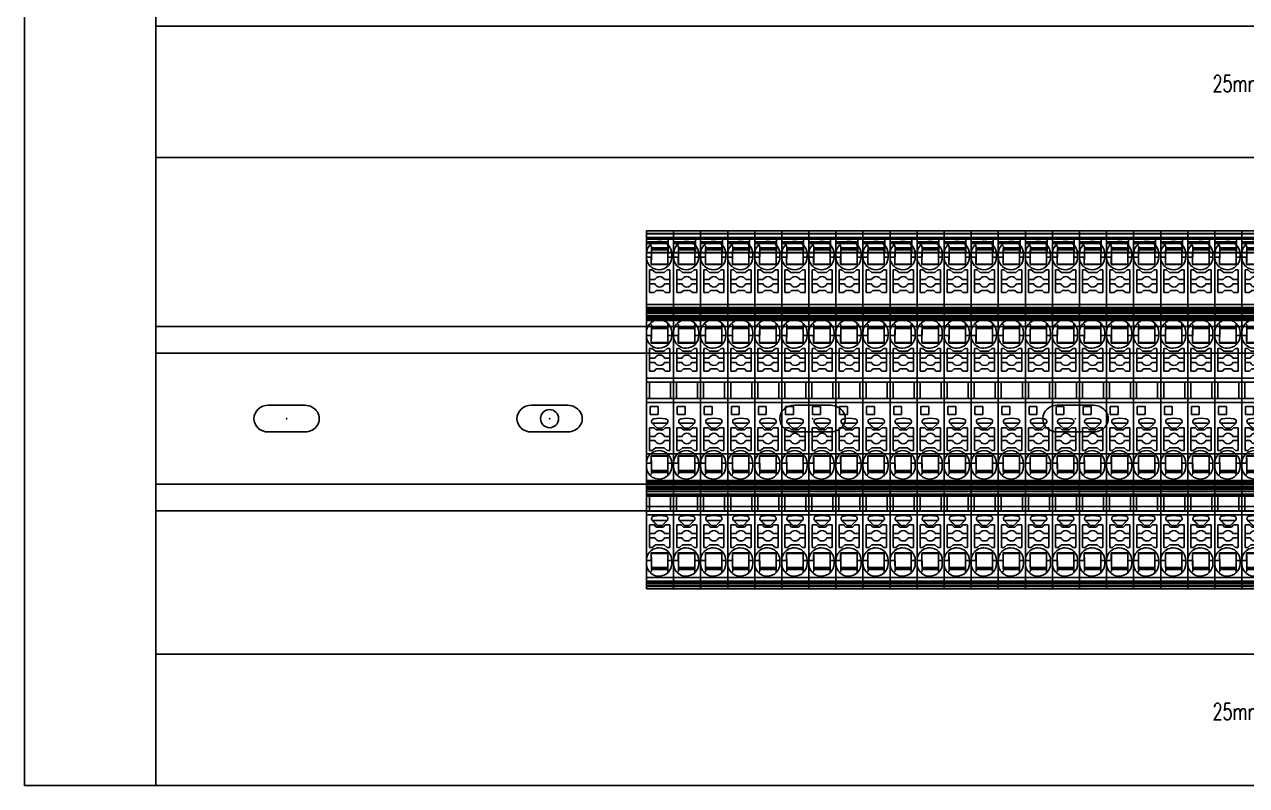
# Model space of a CAD drawing. Header units: inches. Extents: x -13.2 to 36, y -6.6 to 12.8.
# Drawn here: x 17.5 to 26.66, y -6 to -0.3 of the extents above; entities that cross this region are included whole.
import ezdxf
from ezdxf.enums import TextEntityAlignment as Align

# ---------------------------------------------------------------- set-up
doc = ezdxf.new("R2010")
doc.units = ezdxf.units.IN
doc.header["$MEASUREMENT"] = 0
for name, color, linetype in [('MAIN-1', 7, 'Continuous'), ('MAIN-2', 7, 'Continuous'), ('PDESC', 142, 'Continuous'), ('PSYMS', 7, 'Continuous')]:
    doc.layers.add(name, color=color, linetype=linetype)
doc.styles.get("Standard").update_dxf_attribs({"font": 'arial.ttf'})
doc.styles.add('WD', font='romans.shx')

# ---------------------------------------------------------------- blocks, each defined once
blk = doc.blocks.new('*U29')
blk.add_lwpolyline([(0, 0), (13, 0), (13, 0.9842), (0, 0.9842)], close=True)
at = {"style": 'WD', "width": 0.7}
blk.add_attdef('DESC1', text='', height=0.125, dxfattribs=at).set_placement((6.5, 0.4921), align=Align.CENTER)
blk = doc.blocks.new('*U31')
blk.add_lwpolyline([(0, 0), (16.5316, 0), (16.5316, 0.9842), (0, 0.9842)], close=True)
at = {"style": 'WD', "width": 0.7}
blk.add_attdef('DESC1', text='', height=0.125, dxfattribs=at).set_placement((8.2658, 0.4921), align=Align.CENTER)
blk = doc.blocks.new('FP_Phoenix Contact 3210567')
at = {"layer": 'MAIN-1'}
for p, q in [((-1.3969, 0), (-1.3969, 0.2027)), ((-1.3969, 0.2027), (-1.3798, 0.2027)), ((-1.3798, 0), (-1.3798, 0.2027)), ((-1.3755, 0.2027), (-1.3798, 0.2027)), ((-1.3755, 0), (-1.3755, 0.2027)), ((-1.3712, 0.2027), (-1.3755, 0.2027)), ((-1.3712, 0), (-1.3712, 0.2027)), ((-1.3712, 0.2027), (-1.2473, 0.2027)), ((-1.2473, 0.2027), (-1.2473, 0.1942)), ((-1.2473, 0.2027), (-1.2079, 0.2027)), ((-1.2473, 0.1942), (-1.2452, 0.1951)), ((-1.2452, 0.1951), (-1.2431, 0.196)), ((-1.2431, 0.196), (-1.2409, 0.1968)), ((-1.2409, 0.1968), (-1.2385, 0.1976)), ((-1.2385, 0.1976), (-1.2361, 0.1984)), ((-1.2361, 0.1984), (-1.2336, 0.1992)), ((-1.2336, 0.1992), (-1.231, 0.1999)), ((-1.231, 0.1999), (-1.2283, 0.2005)), ((-1.2283, 0.2005), (-1.2256, 0.2011)), ((-1.2256, 0.2011), (-1.2228, 0.2016)), ((-1.2228, 0.2016), (-1.2199, 0.202)), ((-1.2199, 0.202), (-1.2169, 0.2023)), ((-1.2169, 0.2023), (-1.2139, 0.2026)), ((-1.2139, 0.2026), (-1.2109, 0.2027)), ((-1.2109, 0.2027), (-1.2079, 0.2027)), ((-1.1843, 0.2027), (-1.2079, 0.2027)), ((-1.1449, 0.2027), (-1.1843, 0.2027)), ((-1.1812, 0.2027), (-1.1843, 0.2027)), ((-1.1843, 0.1661), (-1.1843, 0.2027)), ((-1.1782, 0.2026), (-1.1812, 0.2027)), ((-1.1752, 0.2023), (-1.1782, 0.2026)), ((-1.1723, 0.202), (-1.1752, 0.2023)), ((-1.1694, 0.2016), (-1.1723, 0.202)), ((-1.1666, 0.2011), (-1.1694, 0.2016)), ((-1.1638, 0.2005), (-1.1666, 0.2011)), ((-1.1612, 0.1999), (-1.1638, 0.2005)), ((-1.1586, 0.1992), (-1.1612, 0.1999)), ((-1.1561, 0.1984), (-1.1586, 0.1992)), ((-1.1536, 0.1976), (-1.1561, 0.1984)), ((-1.1513, 0.1968), (-1.1536, 0.1976)), ((-1.1491, 0.196), (-1.1513, 0.1968)), ((-1.1469, 0.1951), (-1.1491, 0.196)), ((-1.1449, 0.1942), (-1.1469, 0.1951)), ((-1.1449, 0.2027), (-1.1449, 0.1942)), ((-0.8425, 0.2027), (-1.1449, 0.2027)), ((-0.8425, 0), (-0.8425, 0.2027)), ((-0.8142, 0.2027), (-0.8425, 0.2027)), ((-0.8142, 0.2027), (-0.8142, 0)), ((-0.8142, 0.2027), (-0.6902, 0.2027)), ((-0.6902, 0.2027), (-0.6902, 0)), ((-0.6902, 0.2027), (-0.6685, 0.2027)), ((-0.6685, 0.2027), (-0.6685, 0)), ((-0.6685, 0.2027), (-0.6514, 0.2027)), ((-0.6514, 0), (-0.6514, 0.2027)), ((-0.6471, 0.2027), (-0.6514, 0.2027)), ((-0.6471, 0), (-0.6471, 0.2027)), ((-0.6429, 0.2027), (-0.6471, 0.2027)), ((-0.6429, 0), (-0.6429, 0.2027)), ((-0.6429, 0.2027), (-0.5189, 0.2027)), ((-0.5189, 0.2027), (-0.5189, 0.1942)), ((-0.5189, 0.2027), (-0.4796, 0.2027)), ((-0.5189, 0.1942), (-0.5169, 0.1951)), ((-0.5169, 0.1951), (-0.5148, 0.196)), ((-0.5148, 0.196), (-0.5125, 0.1968)), ((-0.5125, 0.1968), (-0.5102, 0.1976)), ((-0.5102, 0.1976), (-0.5078, 0.1984)), ((-0.5078, 0.1984), (-0.5053, 0.1992)), ((-0.5053, 0.1992), (-0.5027, 0.1999)), ((-0.5027, 0.1999), (-0.5, 0.2005)), ((-0.5, 0.2005), (-0.4973, 0.2011)), ((-0.4973, 0.2011), (-0.4944, 0.2016)), ((-0.4944, 0.2016), (-0.4915, 0.202)), ((-0.4915, 0.202), (-0.4886, 0.2023)), ((-0.4886, 0.2023), (-0.4856, 0.2026)), ((-0.4856, 0.2026), (-0.4826, 0.2027)), ((-0.4826, 0.2027), (-0.4796, 0.2027)), ((-0.456, 0.2027), (-0.4796, 0.2027)), ((-0.456, 0.1661), (-0.456, 0.2027)), ((-0.4166, 0.2027), (-0.456, 0.2027)), ((-0.4529, 0.2027), (-0.456, 0.2027)), ((-0.4499, 0.2026), (-0.4529, 0.2027)), ((-0.4469, 0.2023), (-0.4499, 0.2026)), ((-0.444, 0.202), (-0.4469, 0.2023)), ((-0.4411, 0.2016), (-0.444, 0.202)), ((-0.4383, 0.2011), (-0.4411, 0.2016)), ((-0.4355, 0.2005), (-0.4383, 0.2011)), ((-0.4328, 0.1999), (-0.4355, 0.2005)), ((-0.4302, 0.1992), (-0.4328, 0.1999)), ((-0.4277, 0.1984), (-0.4302, 0.1992)), ((-0.4253, 0.1976), (-0.4277, 0.1984)), ((-0.423, 0.1968), (-0.4253, 0.1976)), ((-0.4208, 0.196), (-0.423, 0.1968)), ((-0.4186, 0.1951), (-0.4208, 0.196)), ((-0.4166, 0.1942), (-0.4186, 0.1951)), ((-0.4166, 0.2027), (-0.4166, 0.1942)), ((-0.4166, 0.2027), (0, 0.2027)), ((0, 0), (0, 0.2027)), ((0.0283, 0.2027), (0, 0.2027)), ((0.0283, 0.2027), (0.0283, 0)), ((0.0283, 0.2027), (0.1523, 0.2027)), ((0.1523, 0), (0.1523, 0.2027)), ((0.1806, 0.2027), (0.1523, 0.2027)), ((0.1806, 0.2027), (0.1806, 0)), ((0.4613, 0.2027), (0.1806, 0.2027)), ((0.4613, 0.1942), (0.4613, 0.2027)), ((0.4613, 0.2027), (0.5007, 0.2027)), ((0.4634, 0.1951), (0.4613, 0.1942)), ((0.4655, 0.196), (0.4634, 0.1951)), ((0.4678, 0.1968), (0.4655, 0.196)), ((0.4701, 0.1976), (0.4678, 0.1968)), ((0.4725, 0.1984), (0.4701, 0.1976)), ((0.475, 0.1992), (0.4725, 0.1984)), ((0.4776, 0.1999), (0.475, 0.1992)), ((0.4803, 0.2005), (0.4776, 0.1999)), ((0.483, 0.2011), (0.4803, 0.2005)), ((0.4859, 0.2016), (0.483, 0.2011)), ((0.4887, 0.202), (0.4859, 0.2016)), ((0.4917, 0.2023), (0.4887, 0.202)), ((0.4947, 0.2026), (0.4917, 0.2023)), ((0.4977, 0.2027), (0.4947, 0.2026)), ((0.5007, 0.2027), (0.4977, 0.2027)), ((0.5007, 0.2027), (0.5243, 0.2027)), ((0.5007, 0.1661), (0.5007, 0.2027)), ((0.5637, 0.2027), (0.5243, 0.2027)), ((0.5243, 0.2027), (0.5276, 0.2027)), ((0.5276, 0.2027), (0.5308, 0.2025)), ((0.5308, 0.2025), (0.534, 0.2023)), ((0.534, 0.2023), (0.5371, 0.2019)), ((0.5371, 0.2019), (0.5402, 0.2014)), ((0.5402, 0.2014), (0.5432, 0.2008)), ((0.5432, 0.2008), (0.5461, 0.2002)), ((0.5461, 0.2002), (0.549, 0.1995)), ((0.549, 0.1995), (0.5517, 0.1987)), ((0.5517, 0.1987), (0.5543, 0.1979)), ((0.5543, 0.1979), (0.5568, 0.197)), ((0.5568, 0.197), (0.5592, 0.1961)), ((0.5592, 0.1961), (0.5615, 0.1951)), ((0.5615, 0.1951), (0.5637, 0.1942)), ((0.5637, 0.1942), (0.5637, 0.2027)), ((0.5637, 0.2027), (0.6839, 0.2027)), ((0.6839, 0), (0.6839, 0.2027)), ((0.689, 0.2027), (0.6839, 0.2027)), ((0.689, 0), (0.689, 0.2027)), ((0.689, 0.2027), (0.71, 0.2027)), ((0.71, 0), (0.71, 0.2027)), ((0.735, 0.2027), (0.71, 0.2027)), ((0.735, 0), (0.735, 0.2027)), ((0.735, 0.2027), (1.0499, 0.2027)), ((1.0499, 0.1942), (1.0499, 0.2027)), ((1.0499, 0.2027), (1.0893, 0.2027)), ((1.052, 0.1951), (1.0499, 0.1942)), ((1.0541, 0.196), (1.052, 0.1951)), ((1.0563, 0.1968), (1.0541, 0.196)), ((1.0586, 0.1976), (1.0563, 0.1968)), ((1.0611, 0.1984), (1.0586, 0.1976)), ((1.0636, 0.1992), (1.0611, 0.1984)), ((1.0662, 0.1999), (1.0636, 0.1992)), ((1.0688, 0.2005), (1.0662, 0.1999)), ((1.0716, 0.2011), (1.0688, 0.2005)), ((1.0744, 0.2016), (1.0716, 0.2011)), ((1.0773, 0.202), (1.0744, 0.2016)), ((1.0803, 0.2023), (1.0773, 0.202)), ((1.0832, 0.2026), (1.0803, 0.2023)), ((1.0863, 0.2027), (1.0832, 0.2026)), ((1.0893, 0.2027), (1.0863, 0.2027)), ((1.0893, 0.2027), (1.1129, 0.2027)), ((1.0893, 0.1661), (1.0893, 0.2027)), ((1.1523, 0.2027), (1.1129, 0.2027)), ((1.1129, 0.2027), (1.1159, 0.2027)), ((1.1159, 0.2027), (1.1189, 0.2026)), ((1.1189, 0.2026), (1.1219, 0.2023)), ((1.1219, 0.2023), (1.1249, 0.202)), ((1.1249, 0.202), (1.1278, 0.2016)), ((1.1278, 0.2016), (1.1306, 0.2011)), ((1.1306, 0.2011), (1.1334, 0.2005)), ((1.1334, 0.2005), (1.136, 0.1999)), ((1.136, 0.1999), (1.1386, 0.1992)), ((1.1386, 0.1992), (1.1411, 0.1984)), ((1.1411, 0.1984), (1.1435, 0.1976)), ((1.1435, 0.1976), (1.1459, 0.1968)), ((1.1459, 0.1968), (1.1481, 0.196)), ((1.1481, 0.196), (1.1502, 0.1951)), ((1.1502, 0.1951), (1.1523, 0.1942)), ((1.1523, 0.1942), (1.1523, 0.2027)), ((1.1523, 0.2027), (1.2861, 0.2027)), ((1.2861, 0), (1.2861, 0.2027)), ((-1.2747, 0.1751), (-1.2643, 0.1647)), ((-1.2643, 0.1647), (-1.1843, 0.1661)), ((-1.2532, 0.0433), (-1.2532, 0.1649)), ((-1.2473, 0.165), (-1.2473, 0.0433)), ((-1.2374, 0.0433), (-1.2374, 0.1651)), ((-1.1805, 0.1661), (-1.1843, 0.1661)), ((-1.1769, 0.1662), (-1.1805, 0.1661)), ((-1.1733, 0.1663), (-1.1769, 0.1662)), ((-1.1698, 0.1663), (-1.1733, 0.1663)), ((-1.1664, 0.1664), (-1.1698, 0.1663)), ((-1.1632, 0.1664), (-1.1664, 0.1664)), ((-1.16, 0.1665), (-1.1632, 0.1664)), ((-1.157, 0.1665), (-1.16, 0.1665)), ((-1.1541, 0.1666), (-1.157, 0.1665)), ((-1.1512, 0.1666), (-1.1541, 0.1666)), ((-1.1484, 0.1667), (-1.1512, 0.1666)), ((-1.1457, 0.1667), (-1.1484, 0.1667)), ((-1.1431, 0.1668), (-1.1457, 0.1667)), ((-1.1405, 0.1668), (-1.1431, 0.1668)), ((-1.1379, 0.1668), (-1.1405, 0.1668)), ((-1.1354, 0.1669), (-1.1379, 0.1668)), ((-1.1329, 0.1669), (-1.1354, 0.1669)), ((-1.1305, 0.167), (-1.1329, 0.1669)), ((-1.132, 0.0433), (-1.132, 0.1669)), ((-1.1281, 0.167), (-1.1305, 0.167)), ((-1.1285, 0.1292), (-1.1284, 0.1329)), ((-1.1285, 0.1253), (-1.1285, 0.1292)), ((-1.1285, 0.1213), (-1.1285, 0.1253)), ((-1.1285, 0.1171), (-1.1285, 0.1213)), ((-1.1285, 0.1127), (-1.1285, 0.1171)), ((-1.1285, 0.1083), (-1.1285, 0.1127)), ((-1.1285, 0.1035), (-1.1285, 0.1083)), ((-1.1285, 0.0988), (-1.1285, 0.1035)), ((-1.1285, 0.0944), (-1.1285, 0.0988)), ((-1.1285, 0.0901), (-1.1285, 0.0944)), ((-1.1284, 0.1432), (-1.1283, 0.1464)), ((-1.1284, 0.1399), (-1.1284, 0.1432)), ((-1.1284, 0.1365), (-1.1284, 0.1399)), ((-1.1284, 0.1329), (-1.1284, 0.1365)), ((-1.1283, 0.1526), (-1.1282, 0.1556)), ((-1.1283, 0.1496), (-1.1283, 0.1526)), ((-1.1283, 0.1464), (-1.1283, 0.1496)), ((-1.1282, 0.1642), (-1.1281, 0.167)), ((-1.1282, 0.1614), (-1.1282, 0.1642)), ((-1.1282, 0.1585), (-1.1282, 0.1614)), ((-1.1282, 0.1556), (-1.1282, 0.1585)), ((-0.9185, 0.1791), (-1.0878, 0.1791)), ((-1.0878, 0.1791), (-1.0878, 0.159)), ((-1.0681, 0.1355), (-1.0878, 0.159)), ((-1.0681, 0.0711), (-1.0681, 0.1355)), ((-1.015, 0.1791), (-1.015, 0.1394)), ((-0.9835, 0.1394), (-0.9835, 0.1791)), ((-0.9343, 0.1291), (-0.9185, 0.1448)), ((-0.9343, 0.1291), (-0.9343, 0.0776)), ((-0.9191, 0.1247), (-0.9225, 0.1213)), ((-0.9225, 0.1162), (-0.9225, 0.1213)), ((-0.9225, 0.1111), (-0.9225, 0.1162)), ((-0.9225, 0.1059), (-0.9225, 0.1111)), ((-0.9225, 0.1008), (-0.9225, 0.1059)), ((-0.9225, 0.0956), (-0.9225, 0.1008)), ((-0.9225, 0.0905), (-0.9225, 0.0956)), ((-0.9157, 0.1281), (-0.9191, 0.1247)), ((-0.9185, 0.1448), (-0.9185, 0.1791)), ((-0.9123, 0.1315), (-0.9157, 0.1281)), ((-0.909, 0.1348), (-0.9123, 0.1315)), ((-0.9058, 0.138), (-0.909, 0.1348)), ((-0.9027, 0.1411), (-0.9058, 0.138)), ((-0.9011, 0.1427), (-0.9027, 0.1411)), ((-0.8995, 0.1443), (-0.9011, 0.1427)), ((-0.898, 0.1458), (-0.8995, 0.1443)), ((-0.8966, 0.1473), (-0.898, 0.1458)), ((-0.8952, 0.1486), (-0.8966, 0.1473)), ((-0.8938, 0.15), (-0.8952, 0.1486)), ((-0.8926, 0.1512), (-0.8938, 0.15)), ((-0.8914, 0.1524), (-0.8926, 0.1512)), ((-0.8901, 0.1537), (-0.8914, 0.1524)), ((-0.8889, 0.1549), (-0.8901, 0.1537)), ((-0.8877, 0.1561), (-0.8889, 0.1549)), ((-0.8864, 0.1574), (-0.8877, 0.1561)), ((-0.8852, 0.1586), (-0.8864, 0.1574)), ((-0.8844, 0.1594), (-0.8844, 0.0473)), ((-0.8476, 0.1033), (-0.8517, 0.1465)), ((-0.8517, 0.0601), (-0.8476, 0.1033)), ((-0.8142, 0.1801), (-0.6902, 0.1801)), ((-0.5464, 0.1751), (-0.536, 0.1647)), ((-0.536, 0.1647), (-0.456, 0.1661)), ((-0.5248, 0.0433), (-0.5248, 0.1649)), ((-0.5189, 0.165), (-0.5189, 0.0433)), ((-0.5091, 0.0433), (-0.5091, 0.1651)), ((-0.4522, 0.1661), (-0.456, 0.1661)), ((-0.4485, 0.1662), (-0.4522, 0.1661)), ((-0.4449, 0.1663), (-0.4485, 0.1662)), ((-0.4415, 0.1663), (-0.4449, 0.1663)), ((-0.4381, 0.1664), (-0.4415, 0.1663)), ((-0.4349, 0.1664), (-0.4381, 0.1664)), ((-0.4317, 0.1665), (-0.4349, 0.1664)), ((-0.4287, 0.1665), (-0.4317, 0.1665)), ((-0.4257, 0.1666), (-0.4287, 0.1665)), ((-0.4229, 0.1666), (-0.4257, 0.1666)), ((-0.4201, 0.1667), (-0.4229, 0.1666)), ((-0.4174, 0.1667), (-0.4201, 0.1667)), ((-0.4147, 0.1668), (-0.4174, 0.1667)), ((-0.4121, 0.1668), (-0.4147, 0.1668)), ((-0.4096, 0.1668), (-0.4121, 0.1668)), ((-0.4071, 0.1669), (-0.4096, 0.1668)), ((-0.4046, 0.1669), (-0.4071, 0.1669)), ((-0.4022, 0.167), (-0.4046, 0.1669)), ((-0.4036, 0.0433), (-0.4036, 0.1669)), ((-0.3998, 0.167), (-0.4022, 0.167)), ((-0.4002, 0.1213), (-0.4001, 0.1253)), ((-0.4002, 0.1171), (-0.4002, 0.1213)), ((-0.4002, 0.1127), (-0.4002, 0.1171)), ((-0.4002, 0.1083), (-0.4002, 0.1127)), ((-0.4002, 0.1035), (-0.4002, 0.1083)), ((-0.4002, 0.0988), (-0.4002, 0.1035)), ((-0.4002, 0.0944), (-0.4002, 0.0988)), ((-0.4001, 0.0901), (-0.4002, 0.0944)), ((-0.4001, 0.1399), (-0.4, 0.1432)), ((-0.4001, 0.1365), (-0.4001, 0.1399)), ((-0.4001, 0.1329), (-0.4001, 0.1365)), ((-0.4001, 0.1292), (-0.4001, 0.1329)), ((-0.4001, 0.1253), (-0.4001, 0.1292)), ((-0.4, 0.1496), (-0.3999, 0.1526)), ((-0.4, 0.1464), (-0.4, 0.1496)), ((-0.4, 0.1432), (-0.4, 0.1464)), ((-0.3999, 0.1614), (-0.3998, 0.1642)), ((-0.3999, 0.1585), (-0.3999, 0.1614)), ((-0.3999, 0.1556), (-0.3999, 0.1585)), ((-0.3999, 0.1526), (-0.3999, 0.1556)), ((-0.3998, 0.1642), (-0.3998, 0.167)), ((-0.1902, 0.1791), (-0.3595, 0.1791)), ((-0.3595, 0.1791), (-0.3595, 0.159)), ((-0.3398, 0.1355), (-0.3595, 0.159)), ((-0.3398, 0.0711), (-0.3398, 0.1355)), ((-0.2867, 0.1791), (-0.2867, 0.1394)), ((-0.2552, 0.1394), (-0.2552, 0.1791)), ((-0.206, 0.1291), (-0.1902, 0.1448)), ((-0.206, 0.1291), (-0.206, 0.0776)), ((-0.1908, 0.1247), (-0.1941, 0.1213)), ((-0.1941, 0.1162), (-0.1941, 0.1213)), ((-0.1941, 0.1111), (-0.1941, 0.1162)), ((-0.1941, 0.1059), (-0.1941, 0.1111)), ((-0.1941, 0.1008), (-0.1941, 0.1059)), ((-0.1941, 0.0956), (-0.1941, 0.1008)), ((-0.1941, 0.0905), (-0.1941, 0.0956)), ((-0.1874, 0.1281), (-0.1908, 0.1247)), ((-0.1902, 0.1448), (-0.1902, 0.1791)), ((-0.184, 0.1315), (-0.1874, 0.1281)), ((-0.1807, 0.1348), (-0.184, 0.1315)), ((-0.1775, 0.138), (-0.1807, 0.1348)), ((-0.1744, 0.1411), (-0.1775, 0.138)), ((-0.1728, 0.1427), (-0.1744, 0.1411)), ((-0.1712, 0.1443), (-0.1728, 0.1427)), ((-0.1697, 0.1458), (-0.1712, 0.1443)), ((-0.1682, 0.1473), (-0.1697, 0.1458)), ((-0.1668, 0.1486), (-0.1682, 0.1473)), ((-0.1655, 0.15), (-0.1668, 0.1486)), ((-0.1643, 0.1512), (-0.1655, 0.15)), ((-0.1631, 0.1524), (-0.1643, 0.1512)), ((-0.1618, 0.1537), (-0.1631, 0.1524)), ((-0.1606, 0.1549), (-0.1618, 0.1537)), ((-0.1594, 0.1561), (-0.1606, 0.1549)), ((-0.1581, 0.1574), (-0.1594, 0.1561)), ((-0.1569, 0.1586), (-0.1581, 0.1574)), ((-0.1561, 0.1594), (-0.1561, 0.0473)), ((-0.1193, 0.1033), (-0.1234, 0.1465)), ((-0.1234, 0.0601), (-0.1193, 0.1033)), ((-0.0308, 0.1752), (-0.0898, 0.1752)), ((-0.0898, 0.1752), (-0.0898, 0.1161)), ((-0.0898, 0.1161), (-0.0308, 0.1161)), ((-0.0308, 0.1161), (-0.0308, 0.1752)), ((0.0283, 0.1801), (0.1523, 0.1801)), ((0.235, 0.1791), (0.4043, 0.1791)), ((0.235, 0.1791), (0.235, 0.1448)), ((0.2507, 0.1291), (0.235, 0.1448)), ((0.2507, 0.1291), (0.2507, 0.0776)), ((0.2999, 0.1791), (0.2999, 0.1394)), ((0.3314, 0.1394), (0.3314, 0.1791)), ((0.3846, 0.1355), (0.4043, 0.159)), ((0.3846, 0.1355), (0.3846, 0.0711)), ((0.4043, 0.159), (0.4043, 0.1791)), ((0.447, 0.167), (0.4446, 0.167)), ((0.4446, 0.167), (0.4446, 0.1642)), ((0.4446, 0.1642), (0.4446, 0.1614)), ((0.4446, 0.1614), (0.4447, 0.1585)), ((0.4447, 0.1585), (0.4447, 0.1556)), ((0.4447, 0.1556), (0.4447, 0.1526)), ((0.4447, 0.1526), (0.4447, 0.1496)), ((0.4447, 0.1496), (0.4448, 0.1464)), ((0.4448, 0.1464), (0.4448, 0.1432)), ((0.4448, 0.1432), (0.4448, 0.1399)), ((0.4448, 0.1399), (0.4448, 0.1365)), ((0.4448, 0.1365), (0.4449, 0.1329)), ((0.4449, 0.1329), (0.4449, 0.1292)), ((0.4449, 0.1292), (0.4449, 0.1253)), ((0.4449, 0.1253), (0.4449, 0.1213)), ((0.4449, 0.1213), (0.4449, 0.1171)), ((0.4449, 0.1171), (0.4449, 0.1127)), ((0.4449, 0.1127), (0.4449, 0.1083)), ((0.4449, 0.1083), (0.4449, 0.1035)), ((0.4449, 0.1035), (0.4449, 0.0988)), ((0.4449, 0.0988), (0.4449, 0.0944)), ((0.4449, 0.0944), (0.4449, 0.0901)), ((0.4494, 0.1669), (0.447, 0.167)), ((0.4484, 0.1669), (0.4484, 0.0433)), ((0.4519, 0.1669), (0.4494, 0.1669)), ((0.4544, 0.1668), (0.4519, 0.1669)), ((0.4569, 0.1668), (0.4544, 0.1668)), ((0.4595, 0.1668), (0.4569, 0.1668)), ((0.4622, 0.1667), (0.4595, 0.1668)), ((0.4649, 0.1667), (0.4622, 0.1667)), ((0.4677, 0.1666), (0.4649, 0.1667)), ((0.4705, 0.1666), (0.4677, 0.1666)), ((0.4735, 0.1665), (0.4705, 0.1666)), ((0.4765, 0.1665), (0.4735, 0.1665)), ((0.4796, 0.1664), (0.4765, 0.1665)), ((0.4829, 0.1664), (0.4796, 0.1664)), ((0.4862, 0.1663), (0.4829, 0.1664)), ((0.4897, 0.1663), (0.4862, 0.1663)), ((0.4933, 0.1662), (0.4897, 0.1663)), ((0.497, 0.1661), (0.4933, 0.1662)), ((0.5007, 0.1661), (0.497, 0.1661)), ((0.5007, 0.1661), (0.5807, 0.1647)), ((0.5539, 0.1651), (0.5539, 0.0433)), ((0.5637, 0.0433), (0.5637, 0.165)), ((0.5696, 0.1649), (0.5696, 0.0433)), ((0.5807, 0.1647), (0.5911, 0.1751)), ((0.8235, 0.1791), (0.9928, 0.1791)), ((0.8235, 0.1791), (0.8235, 0.1448)), ((0.8393, 0.1291), (0.8235, 0.1448)), ((0.8393, 0.1291), (0.8393, 0.0776)), ((0.8885, 0.1791), (0.8885, 0.1394)), ((0.92, 0.1394), (0.92, 0.1791)), ((0.9731, 0.1355), (0.9928, 0.159)), ((0.9731, 0.1355), (0.9731, 0.0711)), ((0.9928, 0.159), (0.9928, 0.1791)), ((1.0355, 0.167), (1.0331, 0.167)), ((1.0331, 0.167), (1.0332, 0.1642)), ((1.0332, 0.1642), (1.0332, 0.1614)), ((1.0332, 0.1614), (1.0332, 0.1585)), ((1.0332, 0.1585), (1.0332, 0.1556)), ((1.0332, 0.1556), (1.0333, 0.1526)), ((1.0333, 0.1526), (1.0333, 0.1496)), ((1.0333, 0.1496), (1.0333, 0.1464)), ((1.0333, 0.1464), (1.0334, 0.1432)), ((1.0334, 0.1432), (1.0334, 0.1399)), ((1.0334, 0.1399), (1.0334, 0.1365)), ((1.0334, 0.1365), (1.0334, 0.1329)), ((1.0334, 0.1329), (1.0335, 0.1292)), ((1.0335, 0.1292), (1.0335, 0.1253)), ((1.0335, 0.1253), (1.0335, 0.1213)), ((1.0335, 0.1213), (1.0335, 0.1171)), ((1.0335, 0.1171), (1.0335, 0.1127)), ((1.0335, 0.1127), (1.0335, 0.1083)), ((1.0335, 0.1083), (1.0335, 0.1035)), ((1.0335, 0.1035), (1.0335, 0.0988)), ((1.0335, 0.0988), (1.0335, 0.0944)), ((1.0335, 0.0944), (1.0335, 0.0901)), ((1.038, 0.1669), (1.0355, 0.167)), ((1.037, 0.1669), (1.037, 0.0433)), ((1.0404, 0.1669), (1.038, 0.1669)), ((1.0429, 0.1668), (1.0404, 0.1669)), ((1.0455, 0.1668), (1.0429, 0.1668)), ((1.0481, 0.1668), (1.0455, 0.1668)), ((1.0507, 0.1667), (1.0481, 0.1668)), ((1.0534, 0.1667), (1.0507, 0.1667)), ((1.0562, 0.1666), (1.0534, 0.1667)), ((1.0591, 0.1666), (1.0562, 0.1666)), ((1.062, 0.1665), (1.0591, 0.1666)), ((1.065, 0.1665), (1.062, 0.1665)), ((1.0682, 0.1664), (1.065, 0.1665)), ((1.0714, 0.1664), (1.0682, 0.1664)), ((1.0748, 0.1663), (1.0714, 0.1664)), ((1.0783, 0.1663), (1.0748, 0.1663)), ((1.0819, 0.1662), (1.0783, 0.1663)), ((1.0855, 0.1661), (1.0819, 0.1662)), ((1.0893, 0.1661), (1.0855, 0.1661)), ((1.0893, 0.1661), (1.1693, 0.1647)), ((1.1424, 0.1651), (1.1424, 0.0433)), ((1.1523, 0.0433), (1.1523, 0.165)), ((1.1582, 0.1649), (1.1582, 0.0433)), ((1.1693, 0.1647), (1.1797, 0.1751)), ((-1.3969, 0), (-1.3798, 0)), ((-1.3755, 0), (-1.3798, 0)), ((-1.3712, 0), (-1.3755, 0)), ((-1.3712, 0), (-0.8425, 0)), ((-1.2729, 0.0433), (-1.2747, 0.0415)), ((-1.2729, 0.0433), (-1.1843, 0.0433)), ((-1.2079, 0.0138), (-1.1843, 0.0138)), ((-1.1843, 0.0433), (-1.1843, 0.0138)), ((-1.1843, 0.0433), (-1.1807, 0.0433)), ((-1.1807, 0.0433), (-1.1771, 0.0433)), ((-1.1771, 0.0433), (-1.1735, 0.0433)), ((-1.1735, 0.0433), (-1.1701, 0.0433)), ((-1.1701, 0.0433), (-1.1668, 0.0433)), ((-1.1668, 0.0433), (-1.1635, 0.0433)), ((-1.1635, 0.0433), (-1.1603, 0.0433)), ((-1.1603, 0.0433), (-1.1573, 0.0433)), ((-1.1573, 0.0433), (-1.1543, 0.0433)), ((-1.1543, 0.0433), (-1.1514, 0.0433)), ((-1.1514, 0.0433), (-1.1486, 0.0433)), ((-1.1486, 0.0433), (-1.1458, 0.0433)), ((-1.1458, 0.0433), (-1.1432, 0.0433)), ((-1.1432, 0.0433), (-1.1405, 0.0433)), ((-1.1405, 0.0433), (-1.1379, 0.0433)), ((-1.1379, 0.0433), (-1.1354, 0.0433)), ((-1.1354, 0.0433), (-1.1329, 0.0433)), ((-1.1329, 0.0433), (-1.1305, 0.0433)), ((-1.1305, 0.0433), (-1.1281, 0.0433)), ((-1.1284, 0.086), (-1.1285, 0.0901)), ((-1.1284, 0.0821), (-1.1284, 0.086)), ((-1.1284, 0.0783), (-1.1284, 0.0821)), ((-1.1284, 0.0747), (-1.1284, 0.0783)), ((-1.1283, 0.0712), (-1.1284, 0.0747)), ((-1.1283, 0.0678), (-1.1283, 0.0712)), ((-1.1283, 0.0646), (-1.1283, 0.0678)), ((-1.1282, 0.0614), (-1.1283, 0.0646)), ((-1.1282, 0.0582), (-1.1282, 0.0614)), ((-1.1282, 0.0551), (-1.1282, 0.0582)), ((-1.1282, 0.0521), (-1.1282, 0.0551)), ((-1.1281, 0.0491), (-1.1282, 0.0521)), ((-1.1281, 0.0462), (-1.1281, 0.0491)), ((-1.1281, 0.0433), (-1.1281, 0.0462)), ((-1.0878, 0.0477), (-1.0681, 0.0711)), ((-1.0878, 0.0477), (-1.0878, 0.0276)), ((-1.0878, 0.0276), (-0.9185, 0.0276)), ((-1.015, 0.0276), (-1.015, 0.0673)), ((-0.9835, 0.0276), (-0.9835, 0.0673)), ((-0.9185, 0.0619), (-0.9343, 0.0776)), ((-0.9225, 0.0853), (-0.9225, 0.0905)), ((-0.9225, 0.0853), (-0.8852, 0.0481)), ((-0.9185, 0.0276), (-0.9185, 0.0619)), ((-0.8142, 0), (-0.8425, 0)), ((-0.8142, 0.0226), (-0.6902, 0.0226)), ((-0.8142, 0), (-0.6902, 0)), ((-0.6902, 0), (-0.6685, 0)), ((-0.6685, 0), (-0.6514, 0)), ((-0.6471, 0), (-0.6514, 0)), ((-0.6429, 0), (-0.6471, 0)), ((-0.6429, 0), (0, 0)), ((-0.5445, 0.0433), (-0.5464, 0.0415)), ((-0.5445, 0.0433), (-0.456, 0.0433)), ((-0.456, 0.0138), (-0.4796, 0.0138)), ((-0.456, 0.0433), (-0.456, 0.0138)), ((-0.456, 0.0433), (-0.4523, 0.0433)), ((-0.4523, 0.0433), (-0.4487, 0.0433)), ((-0.4487, 0.0433), (-0.4452, 0.0433)), ((-0.4452, 0.0433), (-0.4418, 0.0433)), ((-0.4418, 0.0433), (-0.4384, 0.0433)), ((-0.4384, 0.0433), (-0.4352, 0.0433)), ((-0.4352, 0.0433), (-0.432, 0.0433)), ((-0.432, 0.0433), (-0.4289, 0.0433)), ((-0.4289, 0.0433), (-0.426, 0.0433)), ((-0.426, 0.0433), (-0.4231, 0.0433)), ((-0.4231, 0.0433), (-0.4203, 0.0433)), ((-0.4203, 0.0433), (-0.4175, 0.0433)), ((-0.4175, 0.0433), (-0.4148, 0.0433)), ((-0.4148, 0.0433), (-0.4122, 0.0433)), ((-0.4122, 0.0433), (-0.4096, 0.0433)), ((-0.4096, 0.0433), (-0.4071, 0.0433)), ((-0.4071, 0.0433), (-0.4046, 0.0433)), ((-0.4046, 0.0433), (-0.4021, 0.0433)), ((-0.4021, 0.0433), (-0.3997, 0.0433)), ((-0.4001, 0.086), (-0.4001, 0.0901)), ((-0.4001, 0.0821), (-0.4001, 0.086)), ((-0.4001, 0.0783), (-0.4001, 0.0821)), ((-0.4, 0.0747), (-0.4001, 0.0783)), ((-0.4, 0.0712), (-0.4, 0.0747)), ((-0.4, 0.0678), (-0.4, 0.0712)), ((-0.4, 0.0646), (-0.4, 0.0678)), ((-0.3999, 0.0614), (-0.4, 0.0646)), ((-0.3999, 0.0582), (-0.3999, 0.0614)), ((-0.3999, 0.0551), (-0.3999, 0.0582)), ((-0.3998, 0.0521), (-0.3999, 0.0551)), ((-0.3998, 0.0491), (-0.3998, 0.0521)), ((-0.3998, 0.0462), (-0.3998, 0.0491)), ((-0.3997, 0.0433), (-0.3998, 0.0462)), ((-0.3595, 0.0477), (-0.3398, 0.0711)), ((-0.3595, 0.0477), (-0.3595, 0.0276)), ((-0.1902, 0.0276), (-0.3595, 0.0276)), ((-0.2867, 0.0276), (-0.2867, 0.0673)), ((-0.2552, 0.0276), (-0.2552, 0.0673)), ((-0.1902, 0.0619), (-0.206, 0.0776)), ((-0.1941, 0.0853), (-0.1941, 0.0905)), ((-0.1941, 0.0853), (-0.1569, 0.0481)), ((-0.1902, 0.0276), (-0.1902, 0.0619)), ((0.0283, 0), (0, 0)), ((0.0283, 0.0226), (0.1523, 0.0226)), ((0.0283, 0), (0.1523, 0)), ((0.1806, 0), (0.1523, 0)), ((0.2507, 0.0776), (0.235, 0.0619)), ((0.235, 0.0619), (0.235, 0.0276)), ((0.4043, 0.0276), (0.235, 0.0276)), ((0.2999, 0.0673), (0.2999, 0.0276)), ((0.3314, 0.0673), (0.3314, 0.0276)), ((0.3846, 0.0711), (0.4043, 0.0477)), ((0.4043, 0.0276), (0.4043, 0.0477)), ((0.4446, 0.0491), (0.4445, 0.0462)), ((0.4445, 0.0462), (0.4445, 0.0433)), ((0.4445, 0.0433), (0.4469, 0.0433)), ((0.4447, 0.0582), (0.4446, 0.0551)), ((0.4446, 0.0551), (0.4446, 0.0521)), ((0.4446, 0.0521), (0.4446, 0.0491)), ((0.4448, 0.0712), (0.4447, 0.0678)), ((0.4447, 0.0678), (0.4447, 0.0646)), ((0.4447, 0.0646), (0.4447, 0.0614)), ((0.4447, 0.0614), (0.4447, 0.0582)), ((0.4449, 0.0821), (0.4448, 0.0783)), ((0.4448, 0.0783), (0.4448, 0.0747)), ((0.4448, 0.0747), (0.4448, 0.0712)), ((0.4449, 0.0901), (0.4449, 0.086)), ((0.4449, 0.086), (0.4449, 0.0821)), ((0.4469, 0.0433), (0.4494, 0.0433)), ((0.4494, 0.0433), (0.4518, 0.0433)), ((0.4518, 0.0433), (0.4544, 0.0433)), ((0.4544, 0.0433), (0.457, 0.0433)), ((0.457, 0.0433), (0.4596, 0.0433)), ((0.4596, 0.0433), (0.4623, 0.0433)), ((0.4623, 0.0433), (0.465, 0.0433)), ((0.465, 0.0433), (0.4678, 0.0433)), ((0.4678, 0.0433), (0.4707, 0.0433)), ((0.4707, 0.0433), (0.4737, 0.0433)), ((0.4737, 0.0433), (0.4768, 0.0433)), ((0.4768, 0.0433), (0.4799, 0.0433)), ((0.4799, 0.0433), (0.4832, 0.0433)), ((0.4832, 0.0433), (0.4865, 0.0433)), ((0.4865, 0.0433), (0.49, 0.0433)), ((0.49, 0.0433), (0.4935, 0.0433)), ((0.4935, 0.0433), (0.4971, 0.0433)), ((0.4971, 0.0433), (0.5007, 0.0433)), ((0.5007, 0.0433), (0.5007, 0.0138)), ((0.5007, 0.0433), (0.5893, 0.0433)), ((0.5243, 0.0138), (0.5007, 0.0138)), ((0.5911, 0.0415), (0.5893, 0.0433)), ((0.689, 0), (0.71, 0)), ((0.735, 0), (0.71, 0)), ((0.735, 0), (1.2861, 0)), ((0.8393, 0.0776), (0.8235, 0.0619)), ((0.8235, 0.0619), (0.8235, 0.0276)), ((0.9928, 0.0276), (0.8235, 0.0276)), ((0.8885, 0.0673), (0.8885, 0.0276)), ((0.92, 0.0673), (0.92, 0.0276)), ((0.9731, 0.0711), (0.9928, 0.0477)), ((0.9928, 0.0276), (0.9928, 0.0477)), ((1.0332, 0.0521), (1.0331, 0.0491)), ((1.0331, 0.0491), (1.0331, 0.0462)), ((1.0331, 0.0462), (1.0331, 0.0433)), ((1.0331, 0.0433), (1.0355, 0.0433)), ((1.0333, 0.0646), (1.0332, 0.0614)), ((1.0332, 0.0614), (1.0332, 0.0582)), ((1.0332, 0.0582), (1.0332, 0.0551)), ((1.0332, 0.0551), (1.0332, 0.0521)), ((1.0334, 0.0747), (1.0333, 0.0712)), ((1.0333, 0.0712), (1.0333, 0.0678)), ((1.0333, 0.0678), (1.0333, 0.0646)), ((1.0335, 0.0901), (1.0334, 0.086)), ((1.0334, 0.086), (1.0334, 0.0821)), ((1.0334, 0.0821), (1.0334, 0.0783)), ((1.0334, 0.0783), (1.0334, 0.0747)), ((1.0355, 0.0433), (1.0379, 0.0433)), ((1.0379, 0.0433), (1.0404, 0.0433)), ((1.0404, 0.0433), (1.0429, 0.0433)), ((1.0429, 0.0433), (1.0455, 0.0433)), ((1.0455, 0.0433), (1.0482, 0.0433)), ((1.0482, 0.0433), (1.0508, 0.0433)), ((1.0508, 0.0433), (1.0536, 0.0433)), ((1.0536, 0.0433), (1.0564, 0.0433)), ((1.0564, 0.0433), (1.0593, 0.0433)), ((1.0593, 0.0433), (1.0623, 0.0433)), ((1.0623, 0.0433), (1.0653, 0.0433)), ((1.0653, 0.0433), (1.0685, 0.0433)), ((1.0685, 0.0433), (1.0718, 0.0433)), ((1.0718, 0.0433), (1.0751, 0.0433)), ((1.0751, 0.0433), (1.0785, 0.0433)), ((1.0785, 0.0433), (1.0821, 0.0433)), ((1.0821, 0.0433), (1.0857, 0.0433)), ((1.0857, 0.0433), (1.0893, 0.0433)), ((1.0893, 0.0433), (1.1779, 0.0433)), ((1.0893, 0.0433), (1.0893, 0.0138)), ((1.1129, 0.0138), (1.0893, 0.0138)), ((1.1797, 0.0415), (1.1779, 0.0433)), ((0.1806, 0), (0.6839, 0)), ((0.689, 0), (0.6839, 0))]:
    blk.add_line(p, q, dxfattribs=at)
for centre, radius, start, end in [((-1.2079, 0.1083), 0.0945, 114.62435, 179.99998), ((-1.1843, 0.1083), 0.0945, 0.00002, 65.37565), ((-0.4796, 0.1083), 0.0945, 114.62435, 179.99998), ((-0.456, 0.1083), 0.0945, 0.00002, 65.37565), ((0.5007, 0.1083), 0.0945, 114.62435, 179.99998), ((0.5243, 0.1083), 0.0945, 0.00002, 65.37565), ((1.0893, 0.1083), 0.0945, 114.62435, 179.99998), ((1.1129, 0.1083), 0.0945, 0.00002, 65.37565), ((-1.2079, 0.1083), 0.0945, 179.99998, 269.99998), ((-1.1843, 0.1083), 0.0945, 269.99998, 0.00002), ((-0.9992, 0.1033), 0.0394, 113.57819, 179.99998), ((-0.9992, 0.1033), 0.0394, 179.99998, 246.42183), ((-0.9992, 0.1033), 0.0394, 0.00002, 66.42181), ((-0.9992, 0.1033), 0.0394, 293.57817, 0.00002), ((-0.8713, 0.1447), 0.0197, 5.44037, 134.99999), ((-0.4796, 0.1083), 0.0945, 179.99998, 269.99998), ((-0.456, 0.1083), 0.0945, 269.99998, 0.00002), ((-0.2709, 0.1033), 0.0394, 113.57819, 179.99998), ((-0.2709, 0.1033), 0.0394, 179.99998, 246.42183), ((-0.2709, 0.1033), 0.0394, 0.00002, 66.42181), ((-0.2709, 0.1033), 0.0394, 293.57817, 0.00002), ((-0.143, 0.1447), 0.0197, 5.44037, 134.99999), ((0.3157, 0.1033), 0.0394, 113.57819, 179.99998), ((0.3157, 0.1033), 0.0394, 179.99998, 246.42183), ((0.3157, 0.1033), 0.0394, 0.00002, 66.42181), ((0.3157, 0.1033), 0.0394, 293.57817, 0.00002), ((0.5007, 0.1083), 0.0945, 179.99998, 270.00002), ((0.5243, 0.1083), 0.0945, 270.00002, 0.00002), ((0.9042, 0.1033), 0.0394, 113.57819, 179.99998), ((0.9042, 0.1033), 0.0394, 179.99998, 246.42183), ((0.9042, 0.1033), 0.0394, 0.00002, 66.42181), ((0.9042, 0.1033), 0.0394, 293.57817, 0.00002), ((1.0893, 0.1083), 0.0945, 179.99998, 270.00002), ((1.1129, 0.1083), 0.0945, 270.00002, 0.00002), ((-0.8713, 0.062), 0.0197, 224.99997, 354.55961), ((-0.143, 0.062), 0.0197, 224.99997, 354.55961)]:
    blk.add_arc(centre, radius, start, end, dxfattribs=at)
at = {"layer": 'MAIN-2'}
for p, q in [((-1.3969, 0.2027), (-1.3969, 0.2027)), ((-1.3969, 0.2027), (-1.3969, 0.2027)), ((-1.3809, 0.2027), (-1.3809, 0)), ((-1.356, 0), (-1.356, 0.2027)), ((-1.3549, 0.2027), (-1.3549, 0)), ((-1.3476, 0.2027), (-1.3476, 0)), ((-1.339, 0.2027), (-1.339, 0)), ((-1.313, 0.2027), (-1.313, 0)), ((-1.2473, 0.2027), (-1.2473, 0.2027)), ((-1.2473, 0.1942), (-1.2473, 0.1942)), ((-1.1449, 0.2027), (-1.1449, 0.2027)), ((-1.1449, 0.1942), (-1.1449, 0.1942)), ((-0.8142, 0.2027), (-0.8142, 0.2027)), ((-0.7805, 0), (-0.7805, 0.2027)), ((-0.7024, 0.2027), (-0.7024, 0)), ((-0.6902, 0.2027), (-0.6902, 0.2027)), ((-0.6882, 0.2027), (-0.6882, 0.2027)), ((-0.6882, 0.2027), (-0.6882, 0)), ((-0.6685, 0.2027), (-0.6685, 0.2027)), ((-0.6526, 0.2027), (-0.6526, 0)), ((-0.637, 0.2027), (-0.637, 0)), ((-0.637, 0.2027), (-0.637, 0.2027)), ((-0.6277, 0), (-0.6277, 0.2027)), ((-0.6265, 0.2027), (-0.6265, 0)), ((-0.6107, 0.2027), (-0.6107, 0)), ((-0.5982, 0), (-0.5982, 0.2027)), ((-0.5846, 0.2027), (-0.5846, 0)), ((-0.5189, 0.2027), (-0.5189, 0.2027)), ((-0.5189, 0.1942), (-0.5189, 0.1942)), ((-0.4166, 0.2027), (-0.4166, 0.2027)), ((-0.4166, 0.1942), (-0.4166, 0.1942)), ((-0.3851, 0), (-0.3851, 0.2027)), ((-0.3851, 0.2027), (-0.3851, 0.2027)), ((0.0283, 0.2027), (0.0283, 0.2027)), ((0.1523, 0.2027), (0.1523, 0.2027)), ((0.4613, 0.2027), (0.4613, 0.2027)), ((0.4613, 0.1942), (0.4613, 0.1942)), ((0.5637, 0.2027), (0.5637, 0.2027)), ((0.5637, 0.1942), (0.5637, 0.1942)), ((0.6141, 0), (0.6141, 0.2027)), ((0.6157, 0.2027), (0.6157, 0)), ((0.6272, 0.2027), (0.6272, 0)), ((0.6383, 0), (0.6383, 0.2027)), ((0.6424, 0), (0.6424, 0.2027)), ((0.6424, 0.2027), (0.6424, 0.2027)), ((0.6519, 0.2027), (0.6519, 0)), ((0.6687, 0.2027), (0.6687, 0)), ((0.6704, 0.2027), (0.6704, 0)), ((0.6705, 0), (0.6705, 0.2027)), ((0.6779, 0.2027), (0.6779, 0)), ((0.6779, 0.2027), (0.6779, 0.2027)), ((0.6959, 0), (0.6959, 0.2027)), ((0.7119, 0.2027), (0.7119, 0)), ((0.735, 0.2027), (0.735, 0.2027)), ((1.0499, 0.2027), (1.0499, 0.2027)), ((1.0499, 0.1942), (1.0499, 0.1942)), ((1.1208, 0.2027), (1.1208, 0)), ((1.1208, 0.2027), (1.1208, 0.2027)), ((1.1246, 0.2027), (1.1246, 0)), ((1.1523, 0.2027), (1.1523, 0.2027)), ((1.1523, 0.1942), (1.1523, 0.1942)), ((1.1916, 0.2027), (1.1916, 0.0394)), ((1.2034, 0.2027), (1.2034, 0.2027)), ((1.2034, 0.0394), (1.2034, 0.2027)), ((1.2231, 0.2027), (1.2231, 0)), ((1.2231, 0.2027), (1.2231, 0.2027)), ((1.2353, 0), (1.2353, 0.2027)), ((1.2625, 0.2027), (1.2625, 0.2027)), ((1.2625, 0.2027), (1.2625, 0.2027)), ((1.2625, 0), (1.2625, 0.2027)), ((1.2653, 0.2027), (1.2653, 0)), ((1.2653, 0.2027), (1.2653, 0.2027)), ((1.2653, 0.2027), (1.2653, 0.2027)), ((1.2861, 0.2027), (1.2861, 0.2027)), ((1.2861, 0.2027), (1.2861, 0.2027)), ((-1.2643, 0.1647), (-1.2532, 0.1649)), ((-1.2473, 0.165), (-1.2532, 0.1649)), ((-1.2532, 0.1649), (-1.2532, 0.1649)), ((-1.2532, 0.1649), (-1.2532, 0.1649)), ((-1.2374, 0.1653), (-1.2473, 0.1651)), ((-1.2473, 0.165), (-1.2473, 0.1651)), ((-1.2473, 0.165), (-1.2473, 0.165)), ((-1.2374, 0.1655), (-1.132, 0.1673)), ((-1.2374, 0.1653), (-1.2374, 0.1655)), ((-1.2374, 0.1651), (-1.2374, 0.1653)), ((-1.132, 0.1669), (-1.132, 0.1673)), ((-1.132, 0.1673), (-1.1281, 0.167)), ((-1.0878, 0.1791), (-1.0878, 0.1791)), ((-1.0878, 0.159), (-1.0878, 0.159)), ((-1.0681, 0.1355), (-1.0681, 0.1355)), ((-1.015, 0.1791), (-1.015, 0.1791)), ((-1.015, 0.1394), (-1.015, 0.1394)), ((-0.9835, 0.1791), (-0.9835, 0.1791)), ((-0.9835, 0.1394), (-0.9835, 0.1394)), ((-0.9343, 0.1291), (-0.9343, 0.1291)), ((-0.9225, 0.1213), (-0.9225, 0.1213)), ((-0.9185, 0.1791), (-0.9185, 0.1791)), ((-0.9185, 0.1448), (-0.9185, 0.1448)), ((-0.9027, 0.1411), (-0.9027, 0.1411)), ((-0.9027, 0.1411), (-0.9027, 0.1411)), ((-0.9027, 0.1411), (-0.9027, 0.1411)), ((-0.9027, 0.1411), (-0.9027, 0.1411)), ((-0.9027, 0.1411), (-0.9027, 0.1411)), ((-0.9027, 0.1411), (-0.9027, 0.1411)), ((-0.8938, 0.15), (-0.8938, 0.15)), ((-0.8852, 0.1586), (-0.8852, 0.1586)), ((-0.8517, 0.1465), (-0.8517, 0.1465)), ((-0.8476, 0.1033), (-0.8476, 0.1033)), ((-0.8142, 0.1801), (-0.8142, 0.1801)), ((-0.6902, 0.1801), (-0.6902, 0.1801)), ((-0.536, 0.1647), (-0.5248, 0.1649)), ((-0.5189, 0.165), (-0.5248, 0.1649)), ((-0.5248, 0.1649), (-0.5248, 0.1649)), ((-0.5248, 0.1649), (-0.5248, 0.1649)), ((-0.5091, 0.1653), (-0.5189, 0.1651)), ((-0.5189, 0.165), (-0.5189, 0.1651)), ((-0.5189, 0.165), (-0.5189, 0.165)), ((-0.5091, 0.1655), (-0.4036, 0.1673)), ((-0.5091, 0.1653), (-0.5091, 0.1655)), ((-0.5091, 0.1651), (-0.5091, 0.1653)), ((-0.4036, 0.1669), (-0.4036, 0.1673)), ((-0.4036, 0.1673), (-0.3998, 0.167)), ((-0.3595, 0.1791), (-0.3595, 0.1791)), ((-0.3595, 0.159), (-0.3595, 0.159)), ((-0.3398, 0.1355), (-0.3398, 0.1355)), ((-0.2867, 0.1791), (-0.2867, 0.1791)), ((-0.2867, 0.1394), (-0.2867, 0.1394)), ((-0.2552, 0.1791), (-0.2552, 0.1791)), ((-0.2552, 0.1394), (-0.2552, 0.1394)), ((-0.206, 0.1291), (-0.206, 0.1291)), ((-0.1941, 0.1213), (-0.1941, 0.1213)), ((-0.1902, 0.1791), (-0.1902, 0.1791)), ((-0.1902, 0.1448), (-0.1902, 0.1448)), ((-0.1744, 0.1411), (-0.1744, 0.1411)), ((-0.1744, 0.1411), (-0.1744, 0.1411)), ((-0.1744, 0.1411), (-0.1744, 0.1411)), ((-0.1744, 0.1411), (-0.1744, 0.1411)), ((-0.1744, 0.1411), (-0.1744, 0.1411)), ((-0.1744, 0.1411), (-0.1744, 0.1411)), ((-0.1655, 0.15), (-0.1655, 0.15)), ((-0.1569, 0.1586), (-0.1569, 0.1586)), ((-0.1234, 0.1465), (-0.1234, 0.1465)), ((-0.1193, 0.1033), (-0.1193, 0.1033)), ((-0.0898, 0.1752), (-0.0898, 0.1752)), ((-0.0898, 0.1161), (-0.0898, 0.1161)), ((-0.0308, 0.1752), (-0.0308, 0.1752)), ((-0.0308, 0.1161), (-0.0308, 0.1161)), ((0.0283, 0.1801), (0.0283, 0.1801)), ((0.1523, 0.1801), (0.1523, 0.1801)), ((0.235, 0.1791), (0.235, 0.1791)), ((0.235, 0.1448), (0.235, 0.1448)), ((0.2507, 0.1291), (0.2507, 0.1291)), ((0.2999, 0.1791), (0.2999, 0.1791)), ((0.2999, 0.1394), (0.2999, 0.1394)), ((0.3314, 0.1791), (0.3314, 0.1791)), ((0.3314, 0.1394), (0.3314, 0.1394)), ((0.3846, 0.1355), (0.3846, 0.1355)), ((0.4043, 0.1791), (0.4043, 0.1791)), ((0.4043, 0.159), (0.4043, 0.159)), ((0.4484, 0.1673), (0.4446, 0.167)), ((0.5539, 0.1655), (0.4484, 0.1673)), ((0.4484, 0.1673), (0.4484, 0.1669)), ((0.5539, 0.1653), (0.5539, 0.1655)), ((0.5539, 0.1653), (0.5539, 0.1651)), ((0.5637, 0.1651), (0.5539, 0.1653)), ((0.5637, 0.1651), (0.5637, 0.165)), ((0.5637, 0.165), (0.5637, 0.165)), ((0.5696, 0.1649), (0.5637, 0.165)), ((0.5696, 0.1649), (0.5696, 0.1649)), ((0.5696, 0.1649), (0.5696, 0.1649)), ((0.5696, 0.1649), (0.5807, 0.1647)), ((0.8235, 0.1791), (0.8235, 0.1791)), ((0.8235, 0.1448), (0.8235, 0.1448)), ((0.8393, 0.1291), (0.8393, 0.1291)), ((0.8885, 0.1791), (0.8885, 0.1791)), ((0.8885, 0.1394), (0.8885, 0.1394)), ((0.92, 0.1791), (0.92, 0.1791)), ((0.92, 0.1394), (0.92, 0.1394)), ((0.9731, 0.1355), (0.9731, 0.1355)), ((0.9928, 0.1791), (0.9928, 0.1791)), ((0.9928, 0.159), (0.9928, 0.159)), ((1.037, 0.1673), (1.0331, 0.167)), ((1.1424, 0.1655), (1.037, 0.1673)), ((1.037, 0.1673), (1.037, 0.1669)), ((1.1424, 0.1653), (1.1424, 0.1655)), ((1.1424, 0.1653), (1.1424, 0.1651)), ((1.1523, 0.1651), (1.1424, 0.1653)), ((1.1523, 0.1651), (1.1523, 0.165)), ((1.1523, 0.165), (1.1523, 0.165)), ((1.1582, 0.1649), (1.1523, 0.165)), ((1.1582, 0.1649), (1.1582, 0.1649)), ((1.1582, 0.1649), (1.1582, 0.1649)), ((1.1582, 0.1649), (1.1693, 0.1647)), ((-1.3969, 0), (-1.3969, 0)), ((-1.3969, 0), (-1.3969, 0)), ((-1.2532, 0.0433), (-1.2532, 0.0433)), ((-1.2473, 0.0433), (-1.2473, 0.0433)), ((-1.2374, 0.0433), (-1.2374, 0.0433)), ((-1.2079, 0.0138), (-1.2079, 0.0138)), ((-1.1843, 0.0138), (-1.1843, 0.0138)), ((-1.0878, 0.0477), (-1.0878, 0.0477)), ((-1.0878, 0.0276), (-1.0878, 0.0276)), ((-1.0681, 0.0711), (-1.0681, 0.0711)), ((-1.015, 0.0673), (-1.015, 0.0673)), ((-1.015, 0.0276), (-1.015, 0.0276)), ((-0.9835, 0.0673), (-0.9835, 0.0673)), ((-0.9835, 0.0276), (-0.9835, 0.0276)), ((-0.9343, 0.0776), (-0.9343, 0.0776)), ((-0.9225, 0.0853), (-0.9225, 0.0853)), ((-0.9185, 0.0619), (-0.9185, 0.0619)), ((-0.9185, 0.0276), (-0.9185, 0.0276)), ((-0.8852, 0.0481), (-0.8852, 0.0481)), ((-0.8517, 0.0601), (-0.8517, 0.0601)), ((-0.8142, 0.0226), (-0.8142, 0.0226)), ((-0.8142, 0), (-0.8142, 0)), ((-0.6902, 0.0226), (-0.6902, 0.0226)), ((-0.6902, 0), (-0.6902, 0)), ((-0.6882, 0), (-0.6882, 0)), ((-0.6685, 0), (-0.6685, 0)), ((-0.637, 0), (-0.637, 0)), ((-0.5248, 0.0433), (-0.5248, 0.0433)), ((-0.5189, 0.0433), (-0.5189, 0.0433)), ((-0.5091, 0.0433), (-0.5091, 0.0433)), ((-0.4796, 0.0138), (-0.4796, 0.0138)), ((-0.456, 0.0138), (-0.456, 0.0138)), ((-0.3851, 0), (-0.3851, 0)), ((-0.3595, 0.0477), (-0.3595, 0.0477)), ((-0.3595, 0.0276), (-0.3595, 0.0276)), ((-0.3398, 0.0711), (-0.3398, 0.0711)), ((-0.2867, 0.0673), (-0.2867, 0.0673)), ((-0.2867, 0.0276), (-0.2867, 0.0276)), ((-0.2552, 0.0673), (-0.2552, 0.0673)), ((-0.2552, 0.0276), (-0.2552, 0.0276)), ((-0.206, 0.0776), (-0.206, 0.0776)), ((-0.1941, 0.0853), (-0.1941, 0.0853)), ((-0.1902, 0.0619), (-0.1902, 0.0619)), ((-0.1902, 0.0276), (-0.1902, 0.0276)), ((-0.1569, 0.0481), (-0.1569, 0.0481)), ((-0.1234, 0.0601), (-0.1234, 0.0601)), ((0.0283, 0.0226), (0.0283, 0.0226)), ((0.0283, 0), (0.0283, 0)), ((0.1523, 0.0226), (0.1523, 0.0226)), ((0.1523, 0), (0.1523, 0)), ((0.235, 0.0619), (0.235, 0.0619)), ((0.235, 0.0276), (0.235, 0.0276)), ((0.2507, 0.0776), (0.2507, 0.0776)), ((0.2999, 0.0673), (0.2999, 0.0673)), ((0.2999, 0.0276), (0.2999, 0.0276)), ((0.3314, 0.0673), (0.3314, 0.0673)), ((0.3314, 0.0276), (0.3314, 0.0276)), ((0.3846, 0.0711), (0.3846, 0.0711)), ((0.4043, 0.0477), (0.4043, 0.0477)), ((0.4043, 0.0276), (0.4043, 0.0276)), ((0.5007, 0.0138), (0.5007, 0.0138)), ((0.5243, 0.0138), (0.5243, 0.0138)), ((0.5539, 0.0433), (0.5539, 0.0433)), ((0.5637, 0.0433), (0.5637, 0.0433)), ((0.5696, 0.0433), (0.5696, 0.0433)), ((0.6424, 0), (0.6424, 0)), ((0.6779, 0), (0.6779, 0)), ((0.735, 0), (0.735, 0)), ((0.8235, 0.0619), (0.8235, 0.0619)), ((0.8235, 0.0276), (0.8235, 0.0276)), ((0.8393, 0.0776), (0.8393, 0.0776)), ((0.8885, 0.0673), (0.8885, 0.0673)), ((0.8885, 0.0276), (0.8885, 0.0276)), ((0.92, 0.0673), (0.92, 0.0673)), ((0.92, 0.0276), (0.92, 0.0276)), ((0.9731, 0.0711), (0.9731, 0.0711)), ((0.9928, 0.0477), (0.9928, 0.0477)), ((0.9928, 0.0276), (0.9928, 0.0276)), ((1.0893, 0.0138), (1.0893, 0.0138)), ((1.1129, 0.0138), (1.1129, 0.0138)), ((1.1208, 0.0394), (1.1208, 0.0394)), ((1.1208, 0.0394), (1.2271, 0.0394)), ((1.1208, 0), (1.1208, 0)), ((1.1424, 0.0433), (1.1424, 0.0433)), ((1.1523, 0.0433), (1.1523, 0.0433)), ((1.1582, 0.0433), (1.1582, 0.0433)), ((1.2034, 0.0394), (1.2034, 0.0394)), ((1.2231, 0), (1.2231, 0)), ((1.2271, 0), (1.2271, 0.0394)), ((1.2625, 0), (1.2625, 0)), ((1.2625, 0), (1.2625, 0)), ((1.2653, 0), (1.2653, 0)), ((1.2653, 0), (1.2653, 0)), ((1.2861, 0), (1.2861, 0)), ((1.2861, 0), (1.2861, 0))]:
    blk.add_line(p, q, dxfattribs=at)
blk = doc.blocks.new('HDINA30D')
for p, q in [((0, 0.69), (16.5, 0.69)), ((0, 0.69), (0, -0.69)), ((0, 0.49), (16.5, 0.49)), ((0.844, 0.1), (1.116, 0.1)), ((2.814, 0.1), (3.086, 0.1)), ((4.784, 0.1), (5.056, 0.1)), ((6.754, 0.1), (7.026, 0.1)), ((0.844, -0.1), (1.116, -0.1)), ((2.814, -0.1), (3.086, -0.1)), ((4.784, -0.1), (5.056, -0.1)), ((6.754, -0.1), (7.026, -0.1)), ((0, -0.49), (16.5, -0.49)), ((0, -0.69), (16.5, -0.69))]:
    blk.add_line(p, q)
blk.add_circle((2.95, 0), 0.068)
for centre, major_axis, start_param, end_param in [((0.844, 0), (-0.109, 0), -1.570796, 1.570794), ((1.116, 0), (-0.109, 0), 1.570794, 4.712394), ((2.814, 0), (-0.109, 0), -1.570796, 1.570794), ((3.086, 0), (-0.109, 0), 1.570794, 4.712394), ((4.784, 0), (-0.109, 0), -1.570796, 1.570794), ((5.056, 0), (0.109, 0), 4.712386, 7.853986), ((6.754, 0), (-0.109, 0), -1.570796, 1.570794), ((7.026, 0), (0.109, 0), 4.712386, 7.853986)]:
    blk.add_ellipse(centre, major_axis=major_axis, ratio=0.917668, start_param=start_param, end_param=end_param)
for p in [(0.98, 0), (2.95, 0), (4.92, 0), (6.89, 0)]:
    blk.add_point(p)
at = {"flags": 11}
for p in [(2.95, 0), (12.8, 0)]:
    blk.add_attdef('NC', text='', height=0.01, rotation=270, dxfattribs=at).set_placement(p, align=Align.MIDDLE)

msp = doc.modelspace()

# ---------------------------------------------------------------- linework, layer by layer
at = {"layer": 'PSYMS'}
msp.add_lwpolyline([(17.5, -6), (36, -6), (36, 7), (17.5, 7)], close=True, dxfattribs=at)

# ---------------------------------------------------------------- block references
ref = msp.add_blockref('*U29', (18.4842, -6), dxfattribs=dict(at, rotation=90))
ref.add_attrib('DESC1', '25mm Duct', dxfattribs={"layer": 'PDESC', "height": 0.125, "rotation": 90, "style": 'WD', "width": 0.7}).set_placement((17.9921, 0.5), align=Align.CENTER)
ref = msp.add_blockref('*U31', (18.4842, -1.29404), dxfattribs=at)
ref.add_attrib('DESC1', '25mm Duct', dxfattribs={"layer": 'PDESC', "height": 0.125, "style": 'WD', "width": 0.7}).set_placement((26.75, -0.80194), align=Align.CENTER)
at = {"layer": 'PSYMS', "rotation": 90}
for p in [(22.36303, -3.12846), (22.56578, -3.12846), (22.76853, -3.12846), (22.97128, -3.12846), (23.17403, -3.12846), (23.37678, -3.12846), (23.57953, -3.12846), (23.78228, -3.12846), (23.98503, -3.12846), (24.18778, -3.12846), (24.39053, -3.12846), (24.59328, -3.12846), (24.79603, -3.12846), (24.99878, -3.12846), (25.20153, -3.12846), (25.40428, -3.12846), (25.60703, -3.12846), (25.80978, -3.12846), (26.01253, -3.12846), (26.21528, -3.12846), (26.41803, -3.12846), (26.62078, -3.12846), (26.82353, -3.12846)]:
    msp.add_blockref('FP_Phoenix Contact 3210567', p, dxfattribs=at)
at = {"layer": 'PSYMS'}
msp.add_blockref('HDINA30D', (18.4842, -3.25), dxfattribs=at)
ref = msp.add_blockref('*U31', (18.4842, -6), dxfattribs=at)
ref.add_attrib('DESC1', '25mm Duct', dxfattribs={"layer": 'PDESC', "height": 0.125, "style": 'WD', "width": 0.7}).set_placement((26.75, -5.5079), align=Align.CENTER)

doc.saveas('drawing.dxf')
